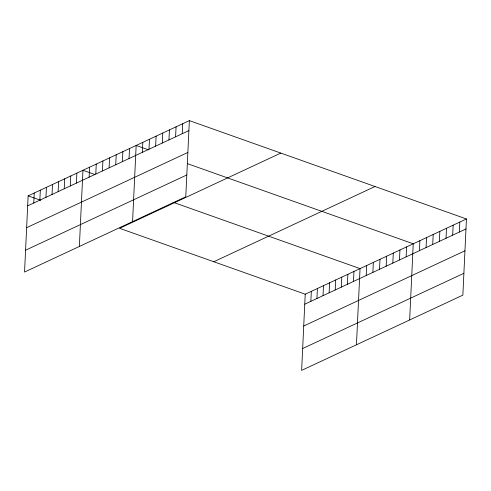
<?xml version="1.0" encoding="UTF-8"?>
<svg xmlns="http://www.w3.org/2000/svg" width="491" height="491" viewBox="0 0 491 491"><rect width="100%" height="100%" fill="white"/><g stroke="black" fill="none" stroke-linecap="round" stroke-linejoin="round"><path stroke-width="0.74" d="M189.366 120.626L28.14 195.86L24.55 272.039L185.776 196.805L189.366 120.626L466.45 218.961L462.86 295.14L301.634 370.374L305.224 294.195L466.45 218.961M33.762 203.004L34.235 193.018M39.851 200.162L40.323 190.17M45.945 197.321L46.412 187.329M52.034 194.479L52.506 184.487M58.122 191.637L58.595 181.645M64.217 188.796L64.689 178.804M70.305 185.954L70.778 175.962M76.4 183.112L76.866 173.12M79.364 246.457L82.961 170.279L94.732 174.458M89.141 177.165L89.608 167.173M95.788 174.06L96.261 164.074M102.441 170.96L102.907 160.968M109.088 167.854L109.561 157.869M115.741 164.749L116.214 154.763M122.388 161.649L122.86 151.658M129.041 158.544L129.514 148.558M132.57 221.631L136.16 145.453L148.632 149.878M142.341 152.339L142.813 142.353M148.994 149.233L149.467 139.248M155.641 146.134L156.113 136.142M162.294 143.028L162.767 133.043M168.947 139.923L169.413 129.937M175.594 136.823L176.066 126.838M182.247 133.718L182.713 123.732M310.846 301.339L311.319 291.347M316.934 298.497L317.407 288.505M323.029 295.656L323.495 285.664M329.117 292.814L329.59 282.822M335.206 289.972L335.678 279.98M341.3 287.131L341.773 277.139M347.389 284.283L347.861 274.297M353.483 281.441L353.95 271.455M356.448 344.792L360.044 268.614L173.01 202.237M366.225 275.5L366.691 265.508M372.872 272.395L373.344 262.409M379.525 269.295L379.991 259.303M386.172 266.19L386.644 256.204M392.825 263.084L393.297 253.098M399.471 259.985L399.944 249.993M406.125 256.879L406.597 246.893M409.654 319.966L413.244 243.788L187.421 163.644M419.424 250.674L419.897 240.682M426.078 247.568L426.55 237.583M432.724 244.469L433.197 234.477M439.377 241.363L439.85 231.378M446.031 238.258L446.497 228.272M452.677 235.158L453.15 225.166M459.33 232.053L459.797 222.067M27.674 205.846L188.894 130.618M26.643 227.689L187.863 152.462M25.581 250.195L186.807 174.962M280.803 153.082L119.583 228.309L305.224 294.195M213.788 261.74L375.014 186.512M304.758 304.181L465.977 228.953M303.726 326.024L464.946 250.797M302.665 348.53L463.885 273.297M28.14 195.86L40.612 200.285"/></g></svg>
